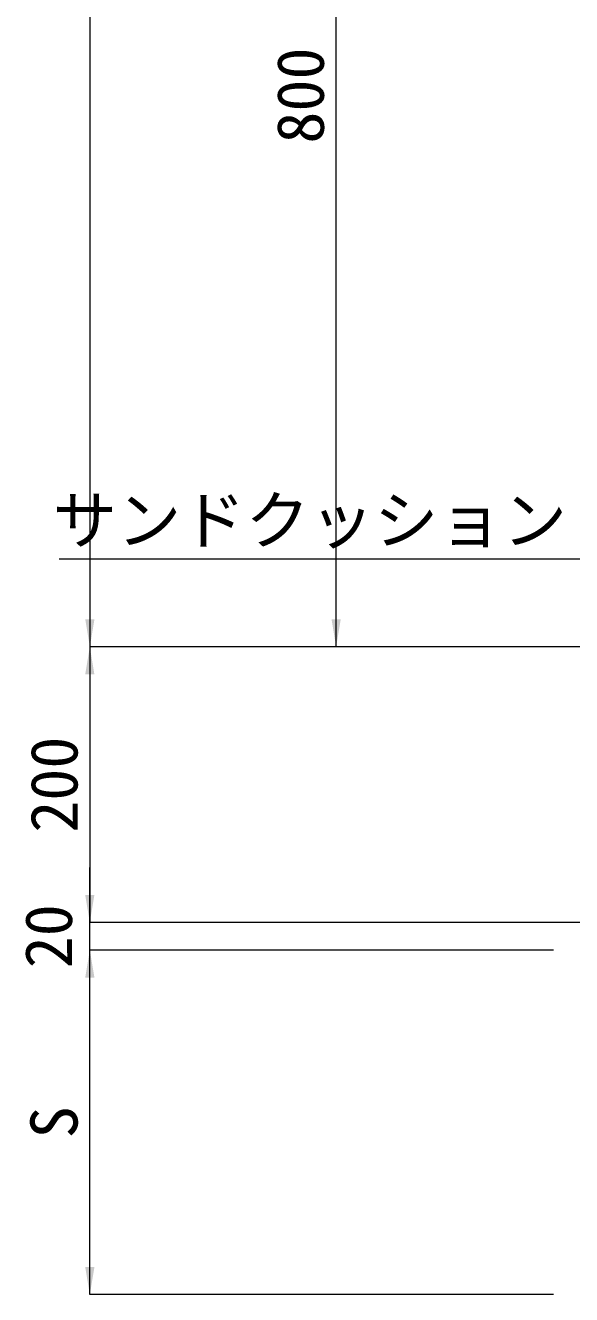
# Model space of a CAD drawing. Units: millimetres at full size; some dimension numbers follow another scale. Extents: x 77366 to 88266, y -325 to 5664.
# Drawn here: x 78363 to 78759, y 1925 to 2846 of the extents above; entities that cross this region are included whole.
import ezdxf
from ezdxf.enums import TextEntityAlignment as Align

# ---------------------------------------------------------------- set-up
doc = ezdxf.new("R2010")
doc.units = ezdxf.units.MM
doc.header["$LTSCALE"] = 30
doc.layers.add('寸法線', color=7, linetype='Continuous', lineweight=13)
doc.layers.add('引出線', color=4, linetype='Continuous', lineweight=13)
doc.styles.add('ＭＳ ゴシック', font='')
doc.styles.get('ＭＳ ゴシック').set_extended_font_data('MS Gothic')

# ---------------------------------------------------------------- blocks, each defined once
blk = doc.blocks.new('filled_arrow')
at = {"color": 0, "linetype": 'Continuous', "lineweight": -2}
blk.add_solid([(7.5, 1.25), (0, 0), (7.5, -1.25)], dxfattribs=at)

msp = doc.modelspace()

# ---------------------------------------------------------------- linework, layer by layer
at = {"layer": '寸法線'}
for p, q in [((78409.47, 4595.12), (78409.47, 2395.12)), ((78588.07, 2395.12), (78588.07, 3195.12)), ((78409.45, 2395.12), (78409.45, 2195.12)), ((78845.8, 2395.12), (78409.45, 2395.12)), ((78845.8, 2395.12), (78409.47, 2395.12)), ((78845.8, 2395.12), (78588.07, 2395.12)), ((78409.45, 2135.12), (78409.45, 2235.12)), ((78845.8, 2195.12), (78409.45, 2195.12)), ((78845.8, 2195.12), (78409.45, 2195.12)), ((78409.45, 1925.12), (78409.45, 2175.12)), ((78745.8, 2175.12), (78409.45, 2175.12)), ((78745.8, 2175.12), (78409.45, 2175.12)), ((78745.8, 1925.12), (78409.45, 1925.12))]:
    msp.add_line(p, q, dxfattribs=at)
at = {"layer": '引出線'}
msp.add_lwpolyline([(79046.88, 2187.23), (78775.41, 2458.7), (78387.19, 2458.7)], dxfattribs=at)

# ---------------------------------------------------------------- block references
at = {"layer": '寸法線', "xscale": 2.67, "yscale": 2.67}
for p, rotation in [((78409.47, 2395.12), 90), ((78588.07, 2395.12), 90), ((78409.45, 2395.12), 270), ((78409.45, 2195.12), 90), ((78409.45, 2195.12), 90), ((78409.45, 2175.12), 270), ((78409.45, 2175.12), 270), ((78409.45, 1925.12), 90)]:
    msp.add_blockref('filled_arrow', p, dxfattribs=dict(at, rotation=rotation))

# ---------------------------------------------------------------- texts
at = {"layer": '寸法線', "style": 'ＭＳ ゴシック'}
for s, p in [('800', (78562.07, 2795.12)), ('200', (78383.45, 2295.12)), ('20', (78379.45, 2185.12)), ('S', (78383.45, 2050.12))]:
    msp.add_text(s, height=34.18, rotation=90, dxfattribs=at).set_placement(p, align=Align.MIDDLE_CENTER)
at = {"layer": '引出線', "style": 'ＭＳ ゴシック'}
msp.add_text('サンドクッション', height=34.18, dxfattribs=at).set_placement((78755.41, 2504.09), align=Align.TOP_RIGHT)

doc.saveas('drawing.dxf')
